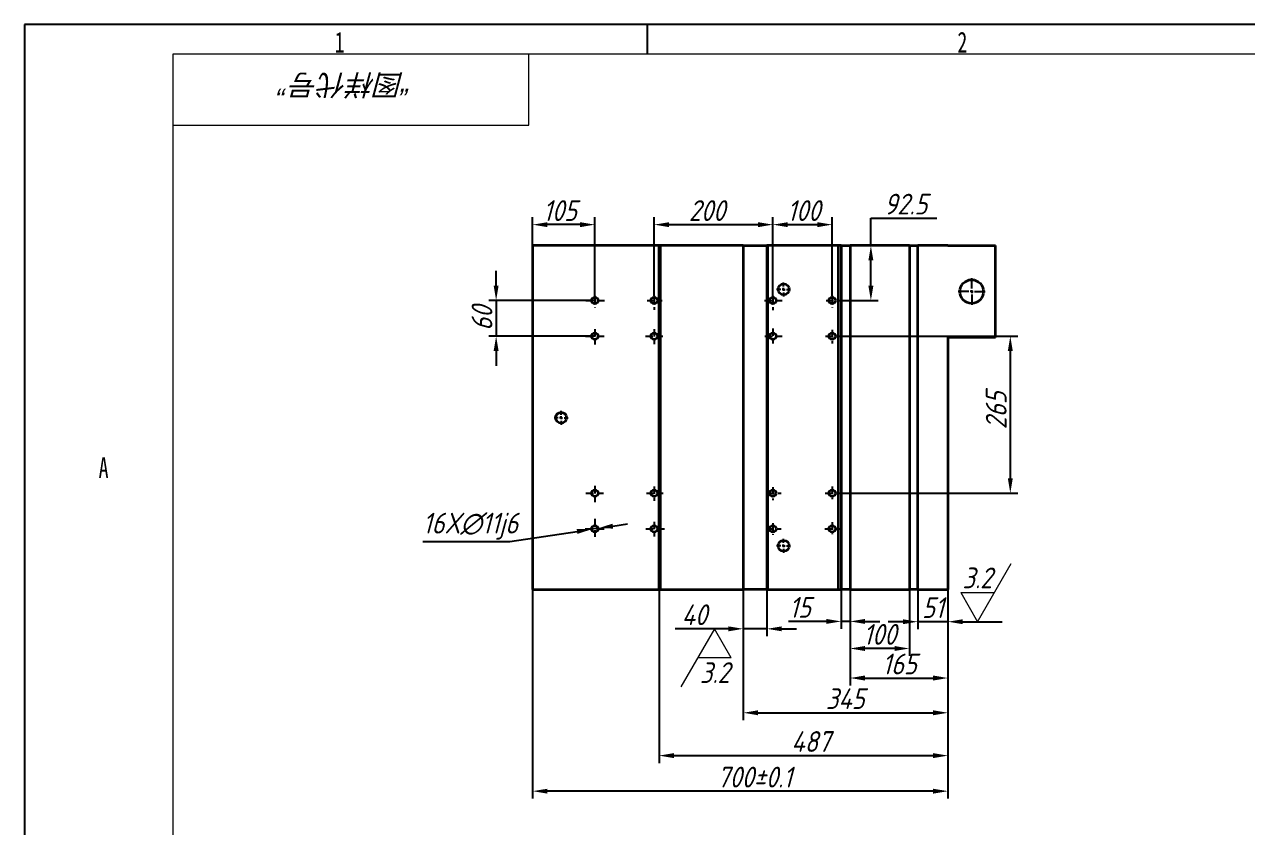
# Model space of a CAD drawing. Header units: millimetres. Extents: x 0 to 420, y 0 to 297.
# Drawn here: x 0 to 206.1, y 161.6 to 297 of the extents above; entities that cross this region are included whole.
import ezdxf
from ezdxf.enums import TextEntityAlignment as Align

# ---------------------------------------------------------------- set-up
doc = ezdxf.new("R2010")
doc.units = ezdxf.units.MM
doc.header["$PDSIZE"] = -1
doc.linetypes.add('CENTERX2', pattern=[20.32, 12.7, -2.54, 2.54, -2.54])
doc.linetypes.add('HIDDEN', pattern=[1.905, 1.27, -0.635])
for name, color, linetype in [('10', 7, 'Continuous'), ('5', 7, 'Continuous'), ('9', 7, 'Continuous'), ('SLD-0', 7, 'Continuous')]:
    doc.layers.add(name, color=color, linetype=linetype)
for name, color, linetype, lineweight in [('中心线层', 1, 'CENTERX2', 15), ('标注层', 4, 'Continuous', 15), ('轮廓实线层', 7, 'Continuous', 40)]:
    doc.layers.add(name, color=color, linetype=linetype, lineweight=lineweight)
doc.styles.add('Annotative', font='ARIAL.TTF')
doc.styles.add('SLDTEXTSTYLE0', font='TXT', dxfattribs={"width": 0.7})
doc.styles.get("Standard").update_dxf_attribs({"font": 'gbeitc.shx', "height": 3.5})
doc.dimstyles.new('ISO-25', dxfattribs={"dimtxt": 3.5, "dimasz": 2.5, "dimexe": 1.25, "dimexo": 0, "dimtad": 1, "dimtoh": 1, "dimdec": 1, "dimlfac": 10, "dimdsep": 46, "dimtxsty": 'Standard', "dimcen": 2.5, "dimadec": 0, "dimazin": 0, "dimtfac": 1, "dimtdec": 1, "dimtmove": 0, "dimatfit": 3, "dimfxl": 1, "dimarcsym": 0})
doc.dimstyles.new('对称偏差ISO-25', dxfattribs={"dimtxt": 3.5, "dimasz": 2.5, "dimexe": 1.25, "dimexo": 0, "dimtad": 1, "dimtoh": 1, "dimdec": 1, "dimlfac": 10, "dimdsep": 46, "dimtxsty": 'Standard', "dimcen": 2.5, "dimadec": 0, "dimazin": 0, "dimtol": 1, "dimtp": 0.1, "dimtm": 0.1, "dimtfac": 1, "dimtdec": 1, "dimtmove": 0, "dimatfit": 3, "dimfxl": 1, "dimarcsym": 0})

# ---------------------------------------------------------------- blocks, each defined once
blk = doc.blocks.new('_D_7')
at = {"layer": 'Defpoints', "color": 0, "lineweight": 35, "transparency": 16777216}
for p in [(136.15, 263.24), (126.15, 251.25), (136.15, 251.25)]:
    blk.add_point(p, dxfattribs=at)
at = {"layer": '标注层', "color": 0, "lineweight": -2, "transparency": 16777216}
for p, q in [((126.15, 251.25), (126.15, 264.49)), ((136.15, 251.25), (136.15, 264.49)), ((128.65, 263.24), (133.65, 263.24))]:
    blk.add_line(p, q, dxfattribs=at)
at = {"layer": '标注层', "color": 0, "lineweight": 35, "transparency": 16777216}
for points in [[(128.65, 263.65), (128.65, 262.82), (126.15, 263.24)], [(133.65, 263.65), (133.65, 262.82), (136.15, 263.24)]]:
    blk.add_solid(points, dxfattribs=at)
at = {"layer": '标注层', "color": 0, "transparency": 16777216, "insert": (131.34, 267.36), "char_height": 3.5, "attachment_point": 2}
blk.add_mtext('100', dxfattribs=at)
blk = doc.blocks.new('_D_8')
at = {"layer": 'Defpoints', "color": 0, "lineweight": 35, "transparency": 16777216}
for p in [(96.15, 250.45), (79.5, 244.45), (96.15, 244.45)]:
    blk.add_point(p, dxfattribs=at)
at = {"layer": '标注层', "color": 0, "lineweight": -2, "transparency": 16777216}
for p, q in [((79.5, 252.95), (79.5, 255.45)), ((96.15, 250.45), (78.25, 250.45)), ((79.5, 250.45), (79.5, 244.45)), ((96.15, 244.45), (78.25, 244.45)), ((79.5, 241.95), (79.5, 239.45))]:
    blk.add_line(p, q, dxfattribs=at)
at = {"layer": '标注层', "color": 0, "lineweight": 35, "transparency": 16777216}
for points in [[(79.08, 252.95), (79.91, 252.95), (79.5, 250.45)], [(79.08, 241.95), (79.91, 241.95), (79.5, 244.45)]]:
    blk.add_solid(points, dxfattribs=at)
at = {"layer": '标注层', "color": 0, "transparency": 16777216, "insert": (75.37, 247.45), "char_height": 3.5, "attachment_point": 2, "rotation": 90}
blk.add_mtext('60', dxfattribs=at)
blk = doc.blocks.new('_D_9')
at = {"layer": 'Defpoints', "color": 0, "lineweight": 35, "transparency": 16777216}
for p in [(126.15, 263.24), (106.15, 251.25), (126.15, 251.25)]:
    blk.add_point(p, dxfattribs=at)
at = {"layer": '标注层', "color": 0, "lineweight": -2, "transparency": 16777216}
for p, q in [((106.15, 251.25), (106.15, 264.49)), ((126.15, 251.25), (126.15, 264.49)), ((108.65, 263.24), (123.65, 263.24))]:
    blk.add_line(p, q, dxfattribs=at)
at = {"layer": '标注层', "color": 0, "lineweight": 35, "transparency": 16777216}
for points in [[(108.65, 263.65), (108.65, 262.82), (106.15, 263.24)], [(123.65, 263.65), (123.65, 262.82), (126.15, 263.24)]]:
    blk.add_solid(points, dxfattribs=at)
at = {"layer": '标注层', "color": 0, "transparency": 16777216, "insert": (115.03, 267.36), "char_height": 3.5, "attachment_point": 2}
blk.add_mtext('200', dxfattribs=at)
blk = doc.blocks.new('_D_10')
at = {"layer": 'Defpoints', "color": 0, "lineweight": 35, "transparency": 16777216}
for p in [(136.95, 244.45), (136.95, 217.95), (166.16, 217.95)]:
    blk.add_point(p, dxfattribs=at)
at = {"layer": '标注层', "color": 0, "lineweight": -2, "transparency": 16777216}
for p, q in [((136.95, 244.45), (167.41, 244.45)), ((166.16, 241.95), (166.16, 220.45)), ((136.95, 217.95), (167.41, 217.95))]:
    blk.add_line(p, q, dxfattribs=at)
at = {"layer": '标注层', "color": 0, "lineweight": 35, "transparency": 16777216}
for points in [[(165.74, 241.95), (166.57, 241.95), (166.16, 244.45)], [(165.74, 220.45), (166.57, 220.45), (166.16, 217.95)]]:
    blk.add_solid(points, dxfattribs=at)
at = {"layer": '标注层', "color": 0, "transparency": 16777216, "insert": (162.03, 231.91), "char_height": 3.5, "attachment_point": 2, "rotation": 90}
blk.add_mtext('265', dxfattribs=at)
blk = doc.blocks.new('_D_11')
at = {"layer": 'Defpoints', "color": 0, "lineweight": -3, "transparency": 16777216}
for p in [(95.6, 211.87), (96.69, 212.03)]:
    blk.add_point(p, dxfattribs=at)
at = {"layer": '标注层', "color": 0, "lineweight": -2, "transparency": 16777216}
for p, q in [((99.16, 212.4), (101.63, 212.77)), ((81.82, 209.79), (93.13, 211.49)), ((96.69, 212.03), (95.6, 211.87)), ((67.12, 209.79), (81.82, 209.79))]:
    blk.add_line(p, q, dxfattribs=at)
at = {"layer": '标注层', "color": 0, "lineweight": -3, "transparency": 16777216}
for points in [[(99.1, 212.81), (99.22, 211.99), (96.69, 212.03)], [(93.07, 211.91), (93.19, 211.08), (95.6, 211.87)]]:
    blk.add_solid(points, dxfattribs=at)
at = {"layer": '标注层', "color": 0, "transparency": 16777216, "insert": (67.12, 214.65), "char_height": 3.5, "attachment_point": 1}
blk.add_mtext('16X∅11j6', dxfattribs=at)
blk = doc.blocks.new('_D_12')
at = {"layer": 'Defpoints', "color": 0, "lineweight": 35, "transparency": 16777216}
for p in [(146.5, 259.7), (136.95, 250.45), (142.66, 250.45)]:
    blk.add_point(p, dxfattribs=at)
at = {"layer": '标注层', "color": 0, "lineweight": -2, "transparency": 16777216}
for p, q in [((142.66, 259.7), (142.66, 264.32)), ((142.66, 264.32), (153.78, 264.32)), ((146.5, 259.7), (141.41, 259.7)), ((142.66, 252.95), (142.66, 257.2)), ((136.95, 250.45), (143.91, 250.45))]:
    blk.add_line(p, q, dxfattribs=at)
at = {"layer": '标注层', "color": 0, "lineweight": 35, "transparency": 16777216}
for points in [[(142.24, 257.2), (143.08, 257.2), (142.66, 259.7)], [(142.24, 252.95), (143.08, 252.95), (142.66, 250.45)]]:
    blk.add_solid(points, dxfattribs=at)
at = {"layer": '标注层', "color": 0, "transparency": 16777216, "insert": (148.53, 268.45), "char_height": 3.5, "attachment_point": 2}
blk.add_mtext('92.5', dxfattribs=at)
blk = doc.blocks.new('_D_13')
at = {"layer": 'Defpoints', "color": 0, "lineweight": 35, "transparency": 16777216}
for p in [(85.65, 263.24), (85.65, 259.7), (96.15, 251.25)]:
    blk.add_point(p, dxfattribs=at)
at = {"layer": '标注层', "color": 0, "lineweight": -2, "transparency": 16777216}
for p, q in [((85.65, 259.7), (85.65, 264.49)), ((96.15, 251.25), (96.15, 264.49)), ((93.65, 263.24), (88.15, 263.24))]:
    blk.add_line(p, q, dxfattribs=at)
at = {"layer": '标注层', "color": 0, "lineweight": 35, "transparency": 16777216}
for points in [[(88.15, 263.65), (88.15, 262.82), (85.65, 263.24)], [(93.65, 263.65), (93.65, 262.82), (96.15, 263.24)]]:
    blk.add_solid(points, dxfattribs=at)
at = {"layer": '标注层', "color": 0, "transparency": 16777216, "insert": (90.25, 267.36), "char_height": 3.5, "attachment_point": 2}
blk.add_mtext('105', dxfattribs=at)
blk = doc.blocks.new('_D_14')
at = {"layer": 'Defpoints', "color": 0, "lineweight": 35, "transparency": 16777216}
for p in [(85.65, 201.7), (155.65, 201.7), (85.65, 167.7)]:
    blk.add_point(p, dxfattribs=at)
at = {"layer": '标注层', "color": 0, "lineweight": -2, "transparency": 16777216}
for p, q in [((85.65, 201.7), (85.65, 166.45)), ((155.65, 201.7), (155.65, 166.45)), ((153.15, 167.7), (88.15, 167.7))]:
    blk.add_line(p, q, dxfattribs=at)
at = {"layer": '标注层', "color": 0, "lineweight": 35, "transparency": 16777216}
for points in [[(88.15, 168.11), (88.15, 167.28), (85.65, 167.7)], [(153.15, 168.11), (153.15, 167.28), (155.65, 167.7)]]:
    blk.add_solid(points, dxfattribs=at)
at = {"layer": '标注层', "color": 0, "transparency": 16777216, "insert": (123.05, 171.82), "char_height": 3.5, "attachment_point": 2}
blk.add_mtext('700±0.1', dxfattribs=at)
blk = doc.blocks.new('_D_15')
at = {"layer": 'Defpoints', "color": 0, "lineweight": 35, "transparency": 16777216}
for p in [(106.95, 201.7), (155.65, 201.7), (155.65, 173.7)]:
    blk.add_point(p, dxfattribs=at)
at = {"layer": '标注层', "color": 0, "lineweight": -2, "transparency": 16777216}
for p, q in [((106.95, 201.7), (106.95, 172.45)), ((155.65, 201.7), (155.65, 172.45)), ((109.45, 173.7), (153.15, 173.7))]:
    blk.add_line(p, q, dxfattribs=at)
at = {"layer": '标注层', "color": 0, "lineweight": 35, "transparency": 16777216}
for points in [[(109.45, 174.11), (109.45, 173.28), (106.95, 173.7)], [(153.15, 174.11), (153.15, 173.28), (155.65, 173.7)]]:
    blk.add_solid(points, dxfattribs=at)
at = {"layer": '标注层', "color": 0, "transparency": 16777216, "insert": (132.53, 177.82), "char_height": 3.5, "attachment_point": 2}
blk.add_mtext('487', dxfattribs=at)
blk = doc.blocks.new('_D_17')
at = {"layer": 'Defpoints', "color": 0, "lineweight": 35, "transparency": 16777216}
for p in [(137.65, 201.7), (139.15, 201.7), (139.15, 196.33)]:
    blk.add_point(p, dxfattribs=at)
at = {"layer": '标注层', "color": 0, "lineweight": -2, "transparency": 16777216}
for p, q in [((137.65, 201.7), (137.65, 195.08)), ((139.15, 201.7), (139.15, 195.08)), ((135.15, 196.33), (128.77, 196.33)), ((139.15, 196.33), (137.65, 196.33)), ((141.65, 196.33), (144.15, 196.33))]:
    blk.add_line(p, q, dxfattribs=at)
at = {"layer": '标注层', "color": 0, "lineweight": 35, "transparency": 16777216}
for points in [[(135.15, 196.74), (135.15, 195.91), (137.65, 196.33)], [(141.65, 196.74), (141.65, 195.91), (139.15, 196.33)]]:
    blk.add_solid(points, dxfattribs=at)
at = {"layer": '标注层', "color": 0, "transparency": 16777216, "insert": (130.71, 200.45), "char_height": 3.5, "attachment_point": 2}
blk.add_mtext('15', dxfattribs=at)
blk = doc.blocks.new('_D_18')
at = {"layer": 'Defpoints', "color": 0, "lineweight": 35, "transparency": 16777216}
for p in [(121.15, 201.7), (125.15, 201.7), (125.15, 195.08)]:
    blk.add_point(p, dxfattribs=at)
at = {"layer": '标注层', "color": 0, "lineweight": -2, "transparency": 16777216}
for p, q in [((121.15, 201.7), (121.15, 193.83)), ((125.15, 201.7), (125.15, 193.83)), ((118.65, 195.08), (109.65, 195.08)), ((125.15, 195.08), (121.15, 195.08)), ((127.65, 195.08), (130.15, 195.08))]:
    blk.add_line(p, q, dxfattribs=at)
at = {"layer": '标注层', "color": 0, "lineweight": 35, "transparency": 16777216}
for points in [[(118.65, 195.49), (118.65, 194.66), (121.15, 195.08)], [(127.65, 195.49), (127.65, 194.66), (125.15, 195.08)]]:
    blk.add_solid(points, dxfattribs=at)
at = {"layer": '标注层', "color": 0, "transparency": 16777216, "insert": (112.9, 199.2), "char_height": 3.5, "attachment_point": 2}
blk.add_mtext('40', dxfattribs=at)
blk = doc.blocks.new('_D_19')
at = {"layer": 'Defpoints', "color": 0, "lineweight": -3, "transparency": 16777216}
for p in [(139.15, 201.7), (155.65, 201.7), (155.65, 186.78)]:
    blk.add_point(p, dxfattribs=at)
at = {"layer": '标注层', "color": 0, "lineweight": -2, "transparency": 16777216}
for p, q in [((139.15, 201.7), (139.15, 185.53)), ((155.65, 201.7), (155.65, 185.53)), ((141.65, 186.78), (153.15, 186.78))]:
    blk.add_line(p, q, dxfattribs=at)
at = {"layer": '标注层', "color": 0, "lineweight": -3, "transparency": 16777216}
for points in [[(141.65, 187.2), (141.65, 186.36), (139.15, 186.78)], [(153.15, 187.2), (153.15, 186.36), (155.65, 186.78)]]:
    blk.add_solid(points, dxfattribs=at)
at = {"layer": '标注层', "color": 0, "transparency": 16777216, "insert": (147.47, 190.9), "char_height": 3.5, "attachment_point": 2}
blk.add_mtext('165', dxfattribs=at)
blk = doc.blocks.new('_D_20')
at = {"layer": 'Defpoints', "color": 0, "lineweight": 35, "transparency": 16777216}
for p in [(121.15, 201.7), (155.65, 201.7), (155.65, 180.92)]:
    blk.add_point(p, dxfattribs=at)
at = {"layer": '标注层', "color": 0, "lineweight": -2, "transparency": 16777216}
for p, q in [((121.15, 201.7), (121.15, 179.67)), ((155.65, 201.7), (155.65, 179.67)), ((123.65, 180.92), (153.15, 180.92))]:
    blk.add_line(p, q, dxfattribs=at)
at = {"layer": '标注层', "color": 0, "lineweight": 35, "transparency": 16777216}
for points in [[(123.65, 181.34), (123.65, 180.5), (121.15, 180.92)], [(153.15, 181.34), (153.15, 180.5), (155.65, 180.92)]]:
    blk.add_solid(points, dxfattribs=at)
at = {"layer": '标注层', "color": 0, "transparency": 16777216, "insert": (138.32, 185.05), "char_height": 3.5, "attachment_point": 2}
blk.add_mtext('345', dxfattribs=at)
blk = doc.blocks.new('SW_CENTERMARKSYMBOL_0')
at = {"layer": '10', "color": 0}
for p, q in [((0, 0.5), (0, 2.25)), ((-0.5, 0), (-2.25, 0)), ((0, 0), (-0.25, 0)), ((0, 0), (0, 0.25)), ((0, 0), (0, -0.25)), ((0, 0), (0.25, 0)), ((0.5, 0), (2.25, 0)), ((0, -0.5), (0, -2.25))]:
    blk.add_line(p, q, dxfattribs=at)
blk = doc.blocks.new('SW_CENTERMARKSYMBOL_13')
at = {"layer": '10', "color": 0}
for p, q in [((-0.5, 0), (-1.175, 0)), ((0, 0), (-0.25, 0)), ((0, 0.5), (0, 1.175)), ((0, 0), (0, 0.25)), ((0, 0), (0, -0.25)), ((0, 0), (0.25, 0)), ((0.5, 0), (1.175, 0)), ((0, -0.5), (0, -1.175))]:
    blk.add_line(p, q, dxfattribs=at)
blk = doc.blocks.new('SW_CENTERMARKSYMBOL_14')
at = {"layer": '10', "color": 0}
for p, q in [((-0.5, 0), (-1.175, 0)), ((0, 0), (-0.25, 0)), ((0, 0.5), (0, 1.175)), ((0, 0), (0, 0.25)), ((0, 0), (0, -0.25)), ((0, 0), (0.25, 0)), ((0.5, 0), (1.175, 0)), ((0, -0.5), (0, -1.175))]:
    blk.add_line(p, q, dxfattribs=at)
blk = doc.blocks.new('SW_CENTERMARKSYMBOL_15')
at = {"layer": '10', "color": 0}
for p, q in [((-0.5, 0), (-1.175, 0)), ((0, 0), (-0.25, 0)), ((0, 0.5), (0, 1.175)), ((0, 0), (0, 0.25)), ((0, 0), (0, -0.25)), ((0, 0), (0.25, 0)), ((0.5, 0), (1.175, 0)), ((0, -0.5), (0, -1.175))]:
    blk.add_line(p, q, dxfattribs=at)
blk = doc.blocks.new('表面粗糙度')
for p, q in [((0, 0), (5.66, 9.8)), ((-2.83, 4.9), (0, 0)), ((-2.83, 4.9), (2.83, 4.9))]:
    blk.add_line(p, q)
at = {"style": 'Annotative'}
blk.add_attdef('3.2', text='', height=3.5, dxfattribs=at).set_placement((-0.05, 7.38), align=Align.MIDDLE_CENTER)
blk = doc.blocks.new('*D58')
at = {"layer": 'Defpoints', "color": 0, "linetype": 'ByBlock', "lineweight": 35, "transparency": 16777216}
for p in [(150.55, 201.7), (155.65, 201.7), (150.55, 196.28)]:
    blk.add_point(p, dxfattribs=at)
at = {"layer": '标注层', "color": 0, "linetype": 'ByBlock', "lineweight": -2, "transparency": 16777216}
for p, q in [((150.55, 201.7), (150.55, 195.03)), ((155.65, 201.7), (155.65, 195.03)), ((148.05, 196.28), (145.55, 196.28)), ((155.65, 196.28), (150.55, 196.28)), ((158.15, 196.28), (160.65, 196.28))]:
    blk.add_line(p, q, dxfattribs=at)
at = {"layer": '标注层', "color": 0, "linetype": 'ByBlock', "lineweight": 35, "transparency": 16777216}
for points in [[(148.05, 196.69), (148.05, 195.86), (150.55, 196.28)], [(158.15, 196.69), (158.15, 195.86), (155.65, 196.28)]]:
    blk.add_solid(points, dxfattribs=at)
at = {"layer": '标注层', "color": 0, "linetype": 'ByBlock', "lineweight": -3, "transparency": 16777216, "insert": (153.1, 198.65), "char_height": 3.5, "attachment_point": 5}
blk.add_mtext('51', dxfattribs=at)
blk = doc.blocks.new('*D60')
at = {"layer": 'Defpoints', "color": 0, "lineweight": -3, "transparency": 16777216}
for p in [(139.15, 201.7), (149.15, 201.7), (139.15, 191.76)]:
    blk.add_point(p, dxfattribs=at)
at = {"layer": '标注层', "color": 0, "lineweight": -2, "transparency": 16777216}
for p, q in [((139.15, 201.7), (139.15, 190.51)), ((149.15, 201.7), (149.15, 190.51)), ((146.65, 191.76), (141.65, 191.76))]:
    blk.add_line(p, q, dxfattribs=at)
at = {"layer": '标注层', "color": 0, "lineweight": -3, "transparency": 16777216}
for points in [[(141.65, 192.18), (141.65, 191.34), (139.15, 191.76)], [(146.65, 192.18), (146.65, 191.34), (149.15, 191.76)]]:
    blk.add_solid(points, dxfattribs=at)
at = {"layer": '标注层', "color": 0, "lineweight": -3, "transparency": 16777216, "insert": (144.15, 194.14), "char_height": 3.5, "attachment_point": 5}
blk.add_mtext('100', dxfattribs=at)

msp = doc.modelspace()

# ---------------------------------------------------------------- linework, layer by layer
at = {"layer": '10', "color": 7}
msp.add_line((105, 292), (105, 297), dxfattribs=at)
at = {"layer": '5', "color": 7, "lineweight": 15}
for p, q in [((415, 292), (25, 292)), ((25, 292), (25, 5)), ((85, 280), (85, 292)), ((25, 280), (85, 280))]:
    msp.add_line(p, q, dxfattribs=at)
at = {"layer": '9', "color": 7}
for p, q in [((420, 297), (0, 297)), ((0, 297), (0, 0))]:
    msp.add_line(p, q, dxfattribs=at)
at = {"layer": '中心线层', "linetype": 'HIDDEN', "lineweight": -3}
for p, q in [((94.589, 250.447), (98.036, 250.447)), ((96.146, 251.247), (96.146, 249.262)), ((104.962, 250.447), (107.494, 250.447)), ((106.146, 251.247), (106.146, 248.897)), ((124.743, 250.447), (127.698, 250.447)), ((126.146, 251.247), (126.146, 248.792)), ((135.1, 250.447), (138.049, 250.447)), ((136.146, 251.247), (136.146, 249.254)), ((96.146, 245.635), (96.146, 243.043)), ((106.146, 245.635), (106.146, 243.104)), ((126.146, 245.741), (126.146, 243.202)), ((136.146, 245.498), (136.146, 243.182)), ((94.558, 244.447), (98.097, 244.447)), ((104.656, 244.447), (107.616, 244.447)), ((124.783, 244.447), (127.686, 244.447)), ((134.985, 244.447), (137.646, 244.447)), ((96.146, 219.19), (96.146, 216.453)), ((106.146, 219.098), (106.146, 216.637)), ((126.146, 218.981), (126.146, 216.783)), ((136.146, 219.096), (136.146, 216.918)), ((94.624, 217.947), (97.578, 217.947)), ((104.841, 217.947), (107.673, 217.947)), ((125.146, 217.947), (127.522, 217.947)), ((134.95, 217.947), (137.646, 217.947)), ((96.146, 213.624), (96.146, 210.61)), ((106.146, 213.131), (106.146, 210.671)), ((126.146, 212.921), (126.146, 210.935)), ((136.146, 213.056), (136.146, 211.051)), ((94.531, 211.947), (97.917, 211.947)), ((104.718, 211.947), (107.95, 211.947)), ((124.939, 211.947), (127.543, 211.947)), ((134.874, 211.947), (137.402, 211.947))]:
    msp.add_line(p, q, dxfattribs=at)
at = {"layer": '标注层', "lineweight": -3}
msp.add_line((160.646, 196.278), (164.767, 196.278), dxfattribs=at)
at = {"layer": '轮廓实线层', "linetype": 'ByBlock', "lineweight": 35}
for p, q in [((85.646, 259.697), (85.646, 201.697)), ((106.946, 259.697), (85.646, 259.697)), ((106.946, 259.697), (106.946, 201.697)), ((107.146, 259.697), (106.946, 259.697)), ((107.146, 259.697), (107.146, 201.697)), ((121.146, 259.697), (107.146, 259.697)), ((121.146, 259.697), (125.146, 259.697)), ((121.146, 259.697), (121.146, 201.697)), ((125.146, 259.697), (125.146, 201.697)), ((125.181, 259.697), (125.146, 259.697)), ((125.181, 259.697), (125.181, 201.697)), ((125.252, 259.697), (125.181, 259.697)), ((125.252, 259.697), (125.252, 201.697)), ((137.146, 259.697), (125.252, 259.697)), ((137.146, 259.697), (137.146, 201.697)), ((137.646, 259.697), (137.146, 259.697)), ((137.646, 259.697), (137.646, 201.697)), ((137.646, 259.697), (139.146, 259.697)), ((139.146, 259.697), (139.146, 201.697)), ((149.146, 259.697), (139.146, 259.697)), ((149.146, 259.697), (149.146, 201.697)), ((149.146, 259.697), (150.546, 259.697)), ((150.546, 201.697), (150.546, 259.697)), ((155.646, 259.697), (150.546, 259.697)), ((155.646, 259.697), (163.646, 259.697)), ((163.646, 244.197), (163.646, 259.697)), ((163.646, 244.197), (155.646, 244.197)), ((155.646, 244.197), (155.646, 201.697)), ((85.646, 201.697), (106.946, 201.697)), ((106.946, 201.697), (107.146, 201.697)), ((107.146, 201.697), (121.146, 201.697)), ((125.146, 201.697), (121.146, 201.697)), ((125.146, 201.697), (125.181, 201.697)), ((125.181, 201.697), (125.252, 201.697)), ((125.252, 201.697), (137.146, 201.697)), ((137.146, 201.697), (137.646, 201.697)), ((139.146, 201.697), (137.646, 201.697)), ((139.146, 201.697), (149.146, 201.697)), ((150.546, 201.697), (149.146, 201.697)), ((150.546, 201.697), (155.646, 201.697))]:
    msp.add_line(p, q, dxfattribs=at)
for centre, radius in [((159.646, 251.947), 2), ((127.954, 252.322), 0.925), ((96.146, 250.447), 0.55), ((106.146, 250.447), 0.55), ((126.146, 250.447), 0.55), ((136.146, 250.447), 0.55), ((96.146, 244.447), 0.55), ((106.146, 244.447), 0.55), ((126.146, 244.447), 0.55), ((136.146, 244.447), 0.55), ((90.454, 230.671), 0.925), ((96.146, 217.947), 0.55), ((106.146, 217.947), 0.55), ((126.146, 217.947), 0.55), ((136.146, 217.947), 0.55), ((96.146, 211.947), 0.55), ((106.146, 211.947), 0.55), ((126.146, 211.947), 0.55), ((136.146, 211.947), 0.55), ((127.954, 209.072), 0.925)]:
    msp.add_circle(centre, radius, dxfattribs=at)

# ---------------------------------------------------------------- block references
at = {"layer": '标注层'}
ref = msp.add_blockref('表面粗糙度', (160.646, 196.278), dxfattribs=at)
ref.add_attrib('3.2', '3.2', dxfattribs={"layer": '0', "height": 3.5}).set_placement((160.594, 203.661), align=Align.MIDDLE_CENTER)
ref = msp.add_blockref('表面粗糙度', (116.293, 195.077), dxfattribs=dict(at, rotation=180))
ref.add_attrib('3.2', '3.2', dxfattribs={"layer": '0', "height": 3.5, "rotation": 180, "text_generation_flag": 6}).set_placement((116.344, 187.693), align=Align.MIDDLE_CENTER)
at = {"layer": '轮廓实线层', "linetype": 'ByBlock', "lineweight": 35}
for name, p in [('SW_CENTERMARKSYMBOL_0', (159.646, 251.947)), ('SW_CENTERMARKSYMBOL_14', (127.954, 252.322)), ('SW_CENTERMARKSYMBOL_13', (90.454, 230.671)), ('SW_CENTERMARKSYMBOL_15', (127.954, 209.072))]:
    msp.add_blockref(name, p, dxfattribs=at)

# ---------------------------------------------------------------- texts
at = {"layer": '10', "color": 7, "char_height": 3.5, "attachment_point": 2, "style": 'SLDTEXTSTYLE0'}
for s, insert in [('1', (53.118, 295.762)), ('2', (158.075, 295.762)), ('A', (13.337, 224.012))]:
    msp.add_mtext(s, dxfattribs=dict(at, insert=insert))
at = {"layer": 'SLD-0', "insert": (54.424, 285.023), "char_height": 3.5, "attachment_point": 2, "rotation": 180}
msp.add_mtext('“图样代号”', dxfattribs=at)

# ---------------------------------------------------------------- dimensions: what is measured, and where the dimension line sits
at = {"layer": '标注层'}
for base, p1, p2, angle, picture, middle in [((142.659, 250.447), (146.504, 259.697), (136.946, 250.447), 270.00004, '_D_12', (148.534, 264.325)), ((79.495, 244.447), (96.146, 250.447), (96.146, 244.447), 90, '_D_8', (79.495, 247.447)), ((166.156, 217.947), (136.946, 244.447), (136.946, 217.947), 90, '_D_10', (166.156, 231.907))]:
    dim = msp.add_linear_dim(base=base, p1=p1, p2=p2, angle=angle, dimstyle='ISO-25', dxfattribs=at)
    dim.commit()
    dim.dimension.update_dxf_attribs({"geometry": picture, "text_midpoint": middle, "dimtype": 160})
for base, p1, p2, dimstyle, picture, middle in [((85.646, 263.237), (96.146, 251.247), (85.646, 259.697), 'ISO-25', '_D_13', (90.248, 263.237)), ((126.146, 263.237), (106.146, 251.247), (126.146, 251.247), 'ISO-25', '_D_9', (115.028, 263.237)), ((136.146, 263.237), (126.146, 251.247), (136.146, 251.247), 'ISO-25', '_D_7', (131.34, 263.237)), ((85.646, 167.697), (155.646, 201.697), (85.646, 201.697), '对称偏差ISO-25', '_D_14', (123.053, 167.697)), ((155.646, 173.697), (106.946, 201.697), (155.646, 201.697), 'ISO-25', '_D_15', (132.525, 173.697)), ((125.146, 195.077), (121.146, 201.697), (125.146, 201.697), 'ISO-25', '_D_18', (112.896, 195.077)), ((155.646, 180.921), (121.146, 201.697), (155.646, 201.697), 'ISO-25', '_D_20', (138.321, 180.921)), ((139.146, 196.327), (137.646, 201.697), (139.146, 201.697), 'ISO-25', '_D_17', (130.708, 196.327)), ((155.646, 186.779), (139.146, 201.697), (155.646, 201.697), 'ISO-25', '_D_19', (147.472, 186.779))]:
    dim = msp.add_linear_dim(base=base, p1=p1, p2=p2, dimstyle=dimstyle, dxfattribs=at)
    dim.commit()
    dim.dimension.update_dxf_attribs({"geometry": picture, "text_midpoint": middle, "dimtype": 160})
dim = msp.add_diameter_dim_2p(p1=(96.689, 212.029), p2=(95.602, 211.865), text='16X<>j6', dimstyle='ISO-25', dxfattribs=at)
dim.commit()
dim.dimension.update_dxf_attribs({"geometry": '_D_11', "text_midpoint": (81.817, 209.795), "dimtype": 163})
at = {"layer": '标注层', "lineweight": -3}
dim = msp.add_linear_dim(base=(139.146, 191.761), p1=(149.146, 201.697), p2=(139.146, 201.697), dimstyle='ISO-25', dxfattribs=at)
dim.commit()
dim.dimension.update_dxf_attribs({"geometry": '*D60', "text_midpoint": (144.146, 191.761), "dimtype": 160})
at = {"layer": '标注层', "linetype": 'ByBlock', "lineweight": -3}
dim = msp.add_linear_dim(base=(150.546, 196.278), p1=(155.646, 201.697), p2=(150.546, 201.697), dimstyle='ISO-25', dxfattribs=at)
dim.commit()
dim.dimension.update_dxf_attribs({"geometry": '*D58', "text_midpoint": (153.096, 198.653)})

doc.saveas('drawing.dxf')
